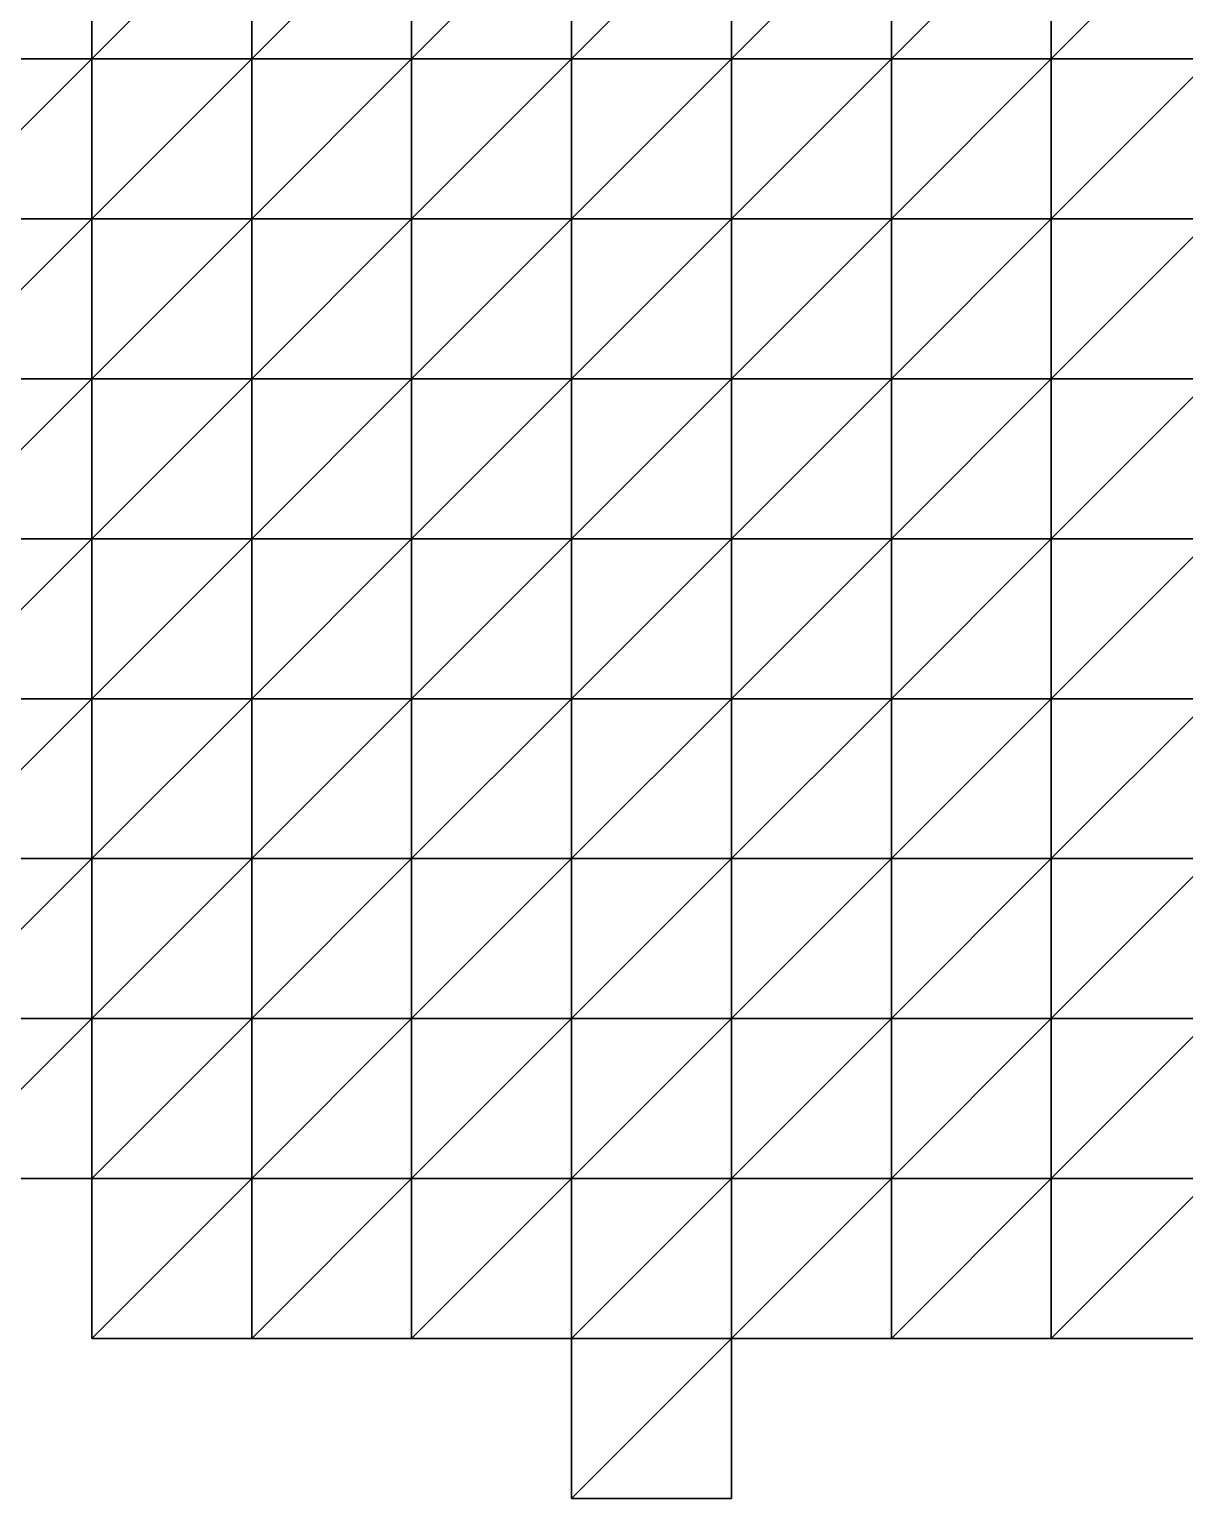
# Model space of a CAD drawing. Extents: x 292020 to 295740, y 4557680 to 4560040.
# Drawn here: x 292432.2 to 292576.7, y 4558600 to 4558783.7 of the extents above; entities that cross this region are included whole.
import ezdxf

# ---------------------------------------------------------------- set-up
doc = ezdxf.new("R2010")
doc.units = 0
doc.layers.add('RUN201_4_-_RUN201_NODOMAIN5_20X', color=7, linetype='CONTINUOUS')

msp = doc.modelspace()

# ---------------------------------------------------------------- linework, layer by layer
at = {"layer": 'RUN201_4_-_RUN201_NODOMAIN5_20X'}
for points in [[(292420, 4558800, 1800), (292420, 4558780, 1800), (292440, 4558800, 1800)], [(292440, 4558800, 1800), (292420, 4558780, 1800), (292440, 4558780, 1800)], [(292440, 4558800, 1860), (292420, 4558780, 1860), (292420, 4558800, 1860)], [(292440, 4558780, 1860), (292420, 4558780, 1860), (292440, 4558800, 1860)], [(292440, 4558800, 1780), (292440, 4558780, 1780), (292460, 4558800, 1780)], [(292460, 4558800, 1780), (292440, 4558780, 1780), (292460, 4558780, 1780)], [(292440, 4558800, 1780), (292440, 4558780, 1800), (292440, 4558780, 1780)], [(292440, 4558800, 1800), (292440, 4558780, 1800), (292440, 4558800, 1780)], [(292460, 4558800, 1860), (292440, 4558780, 1860), (292440, 4558800, 1860)], [(292460, 4558780, 1860), (292440, 4558780, 1860), (292460, 4558800, 1860)], [(292460, 4558800, 1760), (292460, 4558780, 1760), (292480, 4558800, 1760)], [(292480, 4558800, 1760), (292460, 4558780, 1760), (292480, 4558780, 1760)], [(292460, 4558800, 1760), (292460, 4558780, 1780), (292460, 4558780, 1760)], [(292460, 4558800, 1780), (292460, 4558780, 1780), (292460, 4558800, 1760)], [(292480, 4558800, 1860), (292460, 4558780, 1860), (292460, 4558800, 1860)], [(292480, 4558780, 1860), (292460, 4558780, 1860), (292480, 4558800, 1860)], [(292480, 4558800, 1740), (292480, 4558780, 1740), (292500, 4558800, 1740)], [(292500, 4558800, 1740), (292480, 4558780, 1740), (292500, 4558780, 1740)], [(292480, 4558800, 1740), (292480, 4558780, 1760), (292480, 4558780, 1740)], [(292480, 4558800, 1760), (292480, 4558780, 1760), (292480, 4558800, 1740)], [(292500, 4558800, 1860), (292480, 4558780, 1860), (292480, 4558800, 1860)], [(292500, 4558780, 1860), (292480, 4558780, 1860), (292500, 4558800, 1860)], [(292500, 4558800, 1720), (292500, 4558780, 1720), (292520, 4558800, 1720)], [(292520, 4558800, 1720), (292500, 4558780, 1720), (292520, 4558780, 1720)], [(292500, 4558800, 1720), (292500, 4558780, 1740), (292500, 4558780, 1720)], [(292500, 4558800, 1740), (292500, 4558780, 1740), (292500, 4558800, 1720)], [(292520, 4558800, 1860), (292500, 4558780, 1860), (292500, 4558800, 1860)], [(292520, 4558780, 1860), (292500, 4558780, 1860), (292520, 4558800, 1860)], [(292520, 4558800, 1700), (292520, 4558780, 1700), (292540, 4558800, 1700)], [(292540, 4558800, 1700), (292520, 4558780, 1700), (292540, 4558780, 1700)], [(292520, 4558800, 1700), (292520, 4558780, 1720), (292520, 4558780, 1700)], [(292520, 4558800, 1720), (292520, 4558780, 1720), (292520, 4558800, 1700)], [(292540, 4558800, 1860), (292520, 4558780, 1860), (292520, 4558800, 1860)], [(292540, 4558780, 1860), (292520, 4558780, 1860), (292540, 4558800, 1860)], [(292540, 4558800, 1700), (292540, 4558780, 1700), (292560, 4558800, 1700)], [(292560, 4558800, 1700), (292540, 4558780, 1700), (292560, 4558780, 1700)], [(292560, 4558800, 1860), (292540, 4558780, 1860), (292540, 4558800, 1860)], [(292560, 4558780, 1860), (292540, 4558780, 1860), (292560, 4558800, 1860)], [(292560, 4558800, 1700), (292560, 4558780, 1700), (292580, 4558800, 1700)], [(292580, 4558800, 1700), (292560, 4558780, 1700), (292580, 4558780, 1700)], [(292580, 4558800, 1860), (292560, 4558780, 1860), (292560, 4558800, 1860)], [(292580, 4558780, 1860), (292560, 4558780, 1860), (292580, 4558800, 1860)], [(292420, 4558780, 1800), (292420, 4558760, 1800), (292440, 4558780, 1800)], [(292440, 4558780, 1800), (292420, 4558760, 1800), (292440, 4558760, 1800)], [(292440, 4558780, 1880), (292420, 4558760, 1880), (292420, 4558780, 1880)], [(292440, 4558760, 1880), (292420, 4558760, 1880), (292440, 4558780, 1880)], [(292440, 4558780, 1860), (292420, 4558780, 1880), (292420, 4558780, 1860)], [(292440, 4558780, 1880), (292420, 4558780, 1880), (292440, 4558780, 1860)], [(292440, 4558780, 1780), (292440, 4558760, 1780), (292460, 4558780, 1780)], [(292460, 4558780, 1780), (292440, 4558760, 1780), (292460, 4558760, 1780)], [(292440, 4558780, 1780), (292440, 4558760, 1800), (292440, 4558760, 1780)], [(292440, 4558780, 1800), (292440, 4558760, 1800), (292440, 4558780, 1780)], [(292460, 4558780, 1880), (292440, 4558760, 1880), (292440, 4558780, 1880)], [(292460, 4558760, 1880), (292440, 4558760, 1880), (292460, 4558780, 1880)], [(292460, 4558780, 1860), (292440, 4558780, 1880), (292440, 4558780, 1860)], [(292460, 4558780, 1880), (292440, 4558780, 1880), (292460, 4558780, 1860)], [(292460, 4558780, 1760), (292460, 4558760, 1760), (292480, 4558780, 1760)], [(292480, 4558780, 1760), (292460, 4558760, 1760), (292480, 4558760, 1760)], [(292460, 4558780, 1760), (292460, 4558760, 1780), (292460, 4558760, 1760)], [(292460, 4558780, 1780), (292460, 4558760, 1780), (292460, 4558780, 1760)], [(292480, 4558780, 1880), (292460, 4558760, 1880), (292460, 4558780, 1880)], [(292480, 4558760, 1880), (292460, 4558760, 1880), (292480, 4558780, 1880)], [(292480, 4558780, 1860), (292460, 4558780, 1880), (292460, 4558780, 1860)], [(292480, 4558780, 1880), (292460, 4558780, 1880), (292480, 4558780, 1860)], [(292480, 4558780, 1740), (292480, 4558780, 1760), (292500, 4558780, 1740)], [(292500, 4558780, 1740), (292480, 4558780, 1760), (292500, 4558780, 1760)], [(292480, 4558780, 1760), (292480, 4558760, 1760), (292500, 4558780, 1760)], [(292500, 4558780, 1760), (292480, 4558760, 1760), (292500, 4558760, 1760)], [(292500, 4558780, 1880), (292480, 4558760, 1880), (292480, 4558780, 1880)], [(292500, 4558760, 1880), (292480, 4558760, 1880), (292500, 4558780, 1880)], [(292500, 4558780, 1860), (292480, 4558780, 1880), (292480, 4558780, 1860)], [(292500, 4558780, 1880), (292480, 4558780, 1880), (292500, 4558780, 1860)], [(292500, 4558780, 1720), (292500, 4558780, 1740), (292520, 4558780, 1720)], [(292520, 4558780, 1720), (292500, 4558780, 1740), (292520, 4558780, 1740)], [(292500, 4558780, 1740), (292500, 4558760, 1740), (292520, 4558780, 1740)], [(292520, 4558780, 1740), (292500, 4558760, 1740), (292520, 4558760, 1740)], [(292500, 4558780, 1740), (292500, 4558760, 1760), (292500, 4558760, 1740)], [(292500, 4558780, 1760), (292500, 4558760, 1760), (292500, 4558780, 1740)], [(292520, 4558780, 1860), (292500, 4558760, 1860), (292500, 4558780, 1860)], [(292520, 4558760, 1860), (292500, 4558760, 1860), (292520, 4558780, 1860)], [(292500, 4558760, 1860), (292500, 4558760, 1880), (292500, 4558780, 1860)], [(292500, 4558780, 1860), (292500, 4558760, 1880), (292500, 4558780, 1880)], [(292520, 4558780, 1700), (292520, 4558780, 1720), (292540, 4558780, 1700)], [(292540, 4558780, 1700), (292520, 4558780, 1720), (292540, 4558780, 1720)], [(292520, 4558780, 1720), (292520, 4558760, 1720), (292540, 4558780, 1720)], [(292540, 4558780, 1720), (292520, 4558760, 1720), (292540, 4558760, 1720)], [(292520, 4558780, 1720), (292520, 4558760, 1740), (292520, 4558760, 1720)], [(292520, 4558780, 1740), (292520, 4558760, 1740), (292520, 4558780, 1720)], [(292540, 4558780, 1860), (292520, 4558760, 1860), (292520, 4558780, 1860)], [(292540, 4558760, 1860), (292520, 4558760, 1860), (292540, 4558780, 1860)], [(292540, 4558780, 1700), (292540, 4558780, 1720), (292560, 4558780, 1700)], [(292560, 4558780, 1700), (292540, 4558780, 1720), (292560, 4558780, 1720)], [(292540, 4558780, 1720), (292540, 4558760, 1720), (292560, 4558780, 1720)], [(292560, 4558780, 1720), (292540, 4558760, 1720), (292560, 4558760, 1720)], [(292560, 4558780, 1860), (292540, 4558760, 1860), (292540, 4558780, 1860)], [(292560, 4558760, 1860), (292540, 4558760, 1860), (292560, 4558780, 1860)], [(292560, 4558780, 1700), (292560, 4558780, 1720), (292580, 4558780, 1700)], [(292580, 4558780, 1700), (292560, 4558780, 1720), (292580, 4558780, 1720)], [(292560, 4558780, 1720), (292560, 4558760, 1720), (292580, 4558780, 1720)], [(292580, 4558780, 1720), (292560, 4558760, 1720), (292580, 4558760, 1720)], [(292580, 4558780, 1860), (292560, 4558760, 1860), (292560, 4558780, 1860)], [(292580, 4558760, 1860), (292560, 4558760, 1860), (292580, 4558780, 1860)], [(292420, 4558760, 1800), (292420, 4558740, 1800), (292440, 4558760, 1800)], [(292440, 4558760, 1800), (292420, 4558740, 1800), (292440, 4558740, 1800)], [(292440, 4558760, 1880), (292420, 4558740, 1880), (292420, 4558760, 1880)], [(292440, 4558740, 1880), (292420, 4558740, 1880), (292440, 4558760, 1880)], [(292440, 4558760, 1780), (292440, 4558760, 1800), (292460, 4558760, 1780)], [(292460, 4558760, 1780), (292440, 4558760, 1800), (292460, 4558760, 1800)], [(292440, 4558760, 1800), (292440, 4558740, 1800), (292460, 4558760, 1800)], [(292460, 4558760, 1800), (292440, 4558740, 1800), (292460, 4558740, 1800)], [(292460, 4558760, 1880), (292440, 4558740, 1880), (292440, 4558760, 1880)], [(292460, 4558740, 1880), (292440, 4558740, 1880), (292460, 4558760, 1880)], [(292460, 4558760, 1760), (292460, 4558760, 1780), (292480, 4558760, 1760)], [(292480, 4558760, 1760), (292460, 4558760, 1780), (292480, 4558760, 1780)], [(292460, 4558760, 1780), (292460, 4558740, 1780), (292480, 4558760, 1780)], [(292480, 4558760, 1780), (292460, 4558740, 1780), (292480, 4558740, 1780)], [(292460, 4558760, 1780), (292460, 4558740, 1800), (292460, 4558740, 1780)], [(292460, 4558760, 1800), (292460, 4558740, 1800), (292460, 4558760, 1780)], [(292480, 4558760, 1880), (292460, 4558740, 1880), (292460, 4558760, 1880)], [(292480, 4558740, 1880), (292460, 4558740, 1880), (292480, 4558760, 1880)], [(292480, 4558760, 1760), (292480, 4558740, 1760), (292500, 4558760, 1760)], [(292500, 4558760, 1760), (292480, 4558740, 1760), (292500, 4558740, 1760)], [(292480, 4558760, 1760), (292480, 4558740, 1780), (292480, 4558740, 1760)], [(292480, 4558760, 1780), (292480, 4558740, 1780), (292480, 4558760, 1760)], [(292500, 4558760, 1880), (292480, 4558740, 1880), (292480, 4558760, 1880)], [(292500, 4558740, 1880), (292480, 4558740, 1880), (292500, 4558760, 1880)], [(292500, 4558760, 1740), (292500, 4558760, 1760), (292520, 4558760, 1740)], [(292520, 4558760, 1740), (292500, 4558760, 1760), (292520, 4558760, 1760)], [(292500, 4558760, 1760), (292500, 4558740, 1760), (292520, 4558760, 1760)], [(292520, 4558760, 1760), (292500, 4558740, 1760), (292520, 4558740, 1760)], [(292520, 4558760, 1880), (292500, 4558740, 1880), (292500, 4558760, 1880)], [(292520, 4558740, 1880), (292500, 4558740, 1880), (292520, 4558760, 1880)], [(292520, 4558760, 1860), (292500, 4558760, 1880), (292500, 4558760, 1860)], [(292520, 4558760, 1880), (292500, 4558760, 1880), (292520, 4558760, 1860)], [(292520, 4558760, 1720), (292520, 4558760, 1740), (292540, 4558760, 1720)], [(292540, 4558760, 1720), (292520, 4558760, 1740), (292540, 4558760, 1740)], [(292520, 4558760, 1740), (292520, 4558740, 1740), (292540, 4558760, 1740)], [(292540, 4558760, 1740), (292520, 4558740, 1740), (292540, 4558740, 1740)], [(292520, 4558760, 1740), (292520, 4558740, 1760), (292520, 4558740, 1740)], [(292520, 4558760, 1760), (292520, 4558740, 1760), (292520, 4558760, 1740)], [(292540, 4558760, 1860), (292520, 4558740, 1860), (292520, 4558760, 1860)], [(292540, 4558740, 1860), (292520, 4558740, 1860), (292540, 4558760, 1860)], [(292520, 4558740, 1860), (292520, 4558740, 1880), (292520, 4558760, 1860)], [(292520, 4558760, 1860), (292520, 4558740, 1880), (292520, 4558760, 1880)], [(292540, 4558760, 1720), (292540, 4558760, 1740), (292560, 4558760, 1720)], [(292560, 4558760, 1720), (292540, 4558760, 1740), (292560, 4558760, 1740)], [(292540, 4558760, 1740), (292540, 4558740, 1740), (292560, 4558760, 1740)], [(292560, 4558760, 1740), (292540, 4558740, 1740), (292560, 4558740, 1740)], [(292560, 4558760, 1860), (292540, 4558740, 1860), (292540, 4558760, 1860)], [(292560, 4558740, 1860), (292540, 4558740, 1860), (292560, 4558760, 1860)], [(292560, 4558760, 1720), (292560, 4558760, 1740), (292580, 4558760, 1720)], [(292580, 4558760, 1720), (292560, 4558760, 1740), (292580, 4558760, 1740)], [(292560, 4558760, 1740), (292560, 4558740, 1740), (292580, 4558760, 1740)], [(292580, 4558760, 1740), (292560, 4558740, 1740), (292580, 4558740, 1740)], [(292580, 4558760, 1860), (292560, 4558740, 1860), (292560, 4558760, 1860)], [(292580, 4558740, 1860), (292560, 4558740, 1860), (292580, 4558760, 1860)], [(292420, 4558740, 1800), (292420, 4558740, 1820), (292440, 4558740, 1800)], [(292440, 4558740, 1800), (292420, 4558740, 1820), (292440, 4558740, 1820)], [(292420, 4558740, 1820), (292420, 4558720, 1820), (292440, 4558740, 1820)], [(292440, 4558740, 1820), (292420, 4558720, 1820), (292440, 4558720, 1820)], [(292440, 4558740, 1880), (292420, 4558720, 1880), (292420, 4558740, 1880)], [(292440, 4558720, 1880), (292420, 4558720, 1880), (292440, 4558740, 1880)], [(292440, 4558740, 1800), (292440, 4558720, 1800), (292460, 4558740, 1800)], [(292460, 4558740, 1800), (292440, 4558720, 1800), (292460, 4558720, 1800)], [(292440, 4558740, 1800), (292440, 4558720, 1820), (292440, 4558720, 1800)], [(292440, 4558740, 1820), (292440, 4558720, 1820), (292440, 4558740, 1800)], [(292460, 4558740, 1880), (292440, 4558720, 1880), (292440, 4558740, 1880)], [(292460, 4558720, 1880), (292440, 4558720, 1880), (292460, 4558740, 1880)], [(292460, 4558740, 1780), (292460, 4558740, 1800), (292480, 4558740, 1780)], [(292480, 4558740, 1780), (292460, 4558740, 1800), (292480, 4558740, 1800)], [(292460, 4558740, 1800), (292460, 4558720, 1800), (292480, 4558740, 1800)], [(292480, 4558740, 1800), (292460, 4558720, 1800), (292480, 4558720, 1800)], [(292480, 4558740, 1880), (292460, 4558720, 1880), (292460, 4558740, 1880)], [(292480, 4558720, 1880), (292460, 4558720, 1880), (292480, 4558740, 1880)], [(292480, 4558740, 1760), (292480, 4558740, 1780), (292500, 4558740, 1760)], [(292500, 4558740, 1760), (292480, 4558740, 1780), (292500, 4558740, 1780)], [(292480, 4558740, 1780), (292480, 4558720, 1780), (292500, 4558740, 1780)], [(292500, 4558740, 1780), (292480, 4558720, 1780), (292500, 4558720, 1780)], [(292480, 4558740, 1780), (292480, 4558720, 1800), (292480, 4558720, 1780)], [(292480, 4558740, 1800), (292480, 4558720, 1800), (292480, 4558740, 1780)], [(292500, 4558740, 1880), (292480, 4558720, 1880), (292480, 4558740, 1880)], [(292500, 4558720, 1880), (292480, 4558720, 1880), (292500, 4558740, 1880)], [(292500, 4558740, 1760), (292500, 4558740, 1780), (292520, 4558740, 1760)], [(292520, 4558740, 1760), (292500, 4558740, 1780), (292520, 4558740, 1780)], [(292500, 4558740, 1780), (292500, 4558720, 1780), (292520, 4558740, 1780)], [(292520, 4558740, 1780), (292500, 4558720, 1780), (292520, 4558720, 1780)], [(292520, 4558740, 1880), (292500, 4558720, 1880), (292500, 4558740, 1880)], [(292520, 4558720, 1880), (292500, 4558720, 1880), (292520, 4558740, 1880)], [(292520, 4558740, 1740), (292520, 4558740, 1760), (292540, 4558740, 1740)], [(292540, 4558740, 1740), (292520, 4558740, 1760), (292540, 4558740, 1760)], [(292520, 4558740, 1760), (292520, 4558720, 1760), (292540, 4558740, 1760)], [(292540, 4558740, 1760), (292520, 4558720, 1760), (292540, 4558720, 1760)], [(292520, 4558740, 1760), (292520, 4558720, 1780), (292520, 4558720, 1760)], [(292520, 4558740, 1780), (292520, 4558720, 1780), (292520, 4558740, 1760)], [(292540, 4558740, 1880), (292520, 4558720, 1880), (292520, 4558740, 1880)], [(292540, 4558720, 1880), (292520, 4558720, 1880), (292540, 4558740, 1880)], [(292540, 4558740, 1860), (292520, 4558740, 1880), (292520, 4558740, 1860)], [(292540, 4558740, 1880), (292520, 4558740, 1880), (292540, 4558740, 1860)], [(292540, 4558740, 1740), (292540, 4558740, 1760), (292560, 4558740, 1740)], [(292560, 4558740, 1740), (292540, 4558740, 1760), (292560, 4558740, 1760)], [(292540, 4558740, 1760), (292540, 4558720, 1760), (292560, 4558740, 1760)], [(292560, 4558740, 1760), (292540, 4558720, 1760), (292560, 4558720, 1760)], [(292560, 4558740, 1860), (292540, 4558720, 1860), (292540, 4558740, 1860)], [(292560, 4558720, 1860), (292540, 4558720, 1860), (292560, 4558740, 1860)], [(292540, 4558720, 1860), (292540, 4558720, 1880), (292540, 4558740, 1860)], [(292540, 4558740, 1860), (292540, 4558720, 1880), (292540, 4558740, 1880)], [(292560, 4558740, 1740), (292560, 4558740, 1760), (292580, 4558740, 1740)], [(292580, 4558740, 1740), (292560, 4558740, 1760), (292580, 4558740, 1760)], [(292560, 4558740, 1760), (292560, 4558720, 1760), (292580, 4558740, 1760)], [(292580, 4558740, 1760), (292560, 4558720, 1760), (292580, 4558720, 1760)], [(292580, 4558740, 1860), (292560, 4558720, 1860), (292560, 4558740, 1860)], [(292580, 4558720, 1860), (292560, 4558720, 1860), (292580, 4558740, 1860)], [(292420, 4558720, 1820), (292420, 4558720, 1840), (292440, 4558720, 1820)], [(292440, 4558720, 1820), (292420, 4558720, 1840), (292440, 4558720, 1840)], [(292420, 4558720, 1840), (292420, 4558700, 1840), (292440, 4558720, 1840)], [(292440, 4558720, 1840), (292420, 4558700, 1840), (292440, 4558700, 1840)], [(292440, 4558720, 1880), (292420, 4558700, 1880), (292420, 4558720, 1880)], [(292440, 4558700, 1880), (292420, 4558700, 1880), (292440, 4558720, 1880)], [(292440, 4558720, 1800), (292440, 4558720, 1820), (292460, 4558720, 1800)], [(292460, 4558720, 1800), (292440, 4558720, 1820), (292460, 4558720, 1820)], [(292440, 4558720, 1820), (292440, 4558700, 1820), (292460, 4558720, 1820)], [(292460, 4558720, 1820), (292440, 4558700, 1820), (292460, 4558700, 1820)], [(292440, 4558720, 1820), (292440, 4558700, 1840), (292440, 4558700, 1820)], [(292440, 4558720, 1840), (292440, 4558700, 1840), (292440, 4558720, 1820)], [(292460, 4558720, 1880), (292440, 4558700, 1880), (292440, 4558720, 1880)], [(292460, 4558700, 1880), (292440, 4558700, 1880), (292460, 4558720, 1880)], [(292460, 4558720, 1800), (292460, 4558700, 1800), (292480, 4558720, 1800)], [(292480, 4558720, 1800), (292460, 4558700, 1800), (292480, 4558700, 1800)], [(292460, 4558720, 1800), (292460, 4558700, 1820), (292460, 4558700, 1800)], [(292460, 4558720, 1820), (292460, 4558700, 1820), (292460, 4558720, 1800)], [(292480, 4558720, 1880), (292460, 4558700, 1880), (292460, 4558720, 1880)], [(292480, 4558700, 1880), (292460, 4558700, 1880), (292480, 4558720, 1880)], [(292480, 4558720, 1780), (292480, 4558720, 1800), (292500, 4558720, 1780)], [(292500, 4558720, 1780), (292480, 4558720, 1800), (292500, 4558720, 1800)], [(292480, 4558720, 1800), (292480, 4558700, 1800), (292500, 4558720, 1800)], [(292500, 4558720, 1800), (292480, 4558700, 1800), (292500, 4558700, 1800)], [(292500, 4558720, 1880), (292480, 4558700, 1880), (292480, 4558720, 1880)], [(292500, 4558700, 1880), (292480, 4558700, 1880), (292500, 4558720, 1880)], [(292500, 4558720, 1780), (292500, 4558720, 1800), (292520, 4558720, 1780)], [(292520, 4558720, 1780), (292500, 4558720, 1800), (292520, 4558720, 1800)], [(292500, 4558720, 1800), (292500, 4558700, 1800), (292520, 4558720, 1800)], [(292520, 4558720, 1800), (292500, 4558700, 1800), (292520, 4558700, 1800)], [(292520, 4558720, 1880), (292500, 4558700, 1880), (292500, 4558720, 1880)], [(292520, 4558700, 1880), (292500, 4558700, 1880), (292520, 4558720, 1880)], [(292520, 4558720, 1760), (292520, 4558720, 1780), (292540, 4558720, 1760)], [(292540, 4558720, 1760), (292520, 4558720, 1780), (292540, 4558720, 1780)], [(292520, 4558720, 1780), (292520, 4558700, 1780), (292540, 4558720, 1780)], [(292540, 4558720, 1780), (292520, 4558700, 1780), (292540, 4558700, 1780)], [(292520, 4558720, 1780), (292520, 4558700, 1800), (292520, 4558700, 1780)], [(292520, 4558720, 1800), (292520, 4558700, 1800), (292520, 4558720, 1780)], [(292540, 4558720, 1880), (292520, 4558700, 1880), (292520, 4558720, 1880)], [(292540, 4558700, 1880), (292520, 4558700, 1880), (292540, 4558720, 1880)], [(292540, 4558720, 1760), (292540, 4558720, 1780), (292560, 4558720, 1760)], [(292560, 4558720, 1760), (292540, 4558720, 1780), (292560, 4558720, 1780)], [(292540, 4558720, 1780), (292540, 4558700, 1780), (292560, 4558720, 1780)], [(292560, 4558720, 1780), (292540, 4558700, 1780), (292560, 4558700, 1780)], [(292560, 4558720, 1880), (292540, 4558700, 1880), (292540, 4558720, 1880)], [(292560, 4558700, 1880), (292540, 4558700, 1880), (292560, 4558720, 1880)], [(292560, 4558720, 1860), (292540, 4558720, 1880), (292540, 4558720, 1860)], [(292560, 4558720, 1880), (292540, 4558720, 1880), (292560, 4558720, 1860)], [(292560, 4558720, 1760), (292560, 4558720, 1780), (292580, 4558720, 1760)], [(292580, 4558720, 1760), (292560, 4558720, 1780), (292580, 4558720, 1780)], [(292560, 4558720, 1780), (292560, 4558700, 1780), (292580, 4558720, 1780)], [(292580, 4558720, 1780), (292560, 4558700, 1780), (292580, 4558700, 1780)], [(292580, 4558720, 1860), (292560, 4558700, 1860), (292560, 4558720, 1860)], [(292580, 4558700, 1860), (292560, 4558700, 1860), (292580, 4558720, 1860)], [(292560, 4558700, 1860), (292560, 4558700, 1880), (292560, 4558720, 1860)], [(292560, 4558720, 1860), (292560, 4558700, 1880), (292560, 4558720, 1880)], [(292420, 4558700, 1840), (292420, 4558700, 1860), (292440, 4558700, 1840)], [(292440, 4558700, 1840), (292420, 4558700, 1860), (292440, 4558700, 1860)], [(292420, 4558700, 1860), (292420, 4558680, 1860), (292440, 4558700, 1860)], [(292440, 4558700, 1860), (292420, 4558680, 1860), (292440, 4558680, 1860)], [(292440, 4558700, 1880), (292420, 4558680, 1880), (292420, 4558700, 1880)], [(292440, 4558680, 1880), (292420, 4558680, 1880), (292440, 4558700, 1880)], [(292440, 4558700, 1820), (292440, 4558700, 1840), (292460, 4558700, 1820)], [(292460, 4558700, 1820), (292440, 4558700, 1840), (292460, 4558700, 1840)], [(292440, 4558700, 1840), (292440, 4558680, 1840), (292460, 4558700, 1840)], [(292460, 4558700, 1840), (292440, 4558680, 1840), (292460, 4558680, 1840)], [(292440, 4558700, 1840), (292440, 4558680, 1860), (292440, 4558680, 1840)], [(292440, 4558700, 1860), (292440, 4558680, 1860), (292440, 4558700, 1840)], [(292460, 4558700, 1880), (292440, 4558680, 1880), (292440, 4558700, 1880)], [(292460, 4558680, 1880), (292440, 4558680, 1880), (292460, 4558700, 1880)], [(292460, 4558700, 1800), (292460, 4558700, 1820), (292480, 4558700, 1800)], [(292480, 4558700, 1800), (292460, 4558700, 1820), (292480, 4558700, 1820)], [(292460, 4558700, 1820), (292460, 4558680, 1820), (292480, 4558700, 1820)], [(292480, 4558700, 1820), (292460, 4558680, 1820), (292480, 4558680, 1820)], [(292460, 4558700, 1820), (292460, 4558680, 1840), (292460, 4558680, 1820)], [(292460, 4558700, 1840), (292460, 4558680, 1840), (292460, 4558700, 1820)], [(292480, 4558700, 1900), (292460, 4558680, 1900), (292460, 4558700, 1900)], [(292480, 4558680, 1900), (292460, 4558680, 1900), (292480, 4558700, 1900)], [(292480, 4558700, 1880), (292460, 4558700, 1900), (292460, 4558700, 1880)], [(292480, 4558700, 1900), (292460, 4558700, 1900), (292480, 4558700, 1880)], [(292460, 4558700, 1880), (292460, 4558680, 1900), (292460, 4558680, 1880)], [(292460, 4558700, 1900), (292460, 4558680, 1900), (292460, 4558700, 1880)], [(292480, 4558700, 1800), (292480, 4558700, 1820), (292500, 4558700, 1800)], [(292500, 4558700, 1800), (292480, 4558700, 1820), (292500, 4558700, 1820)], [(292480, 4558700, 1820), (292480, 4558680, 1820), (292500, 4558700, 1820)], [(292500, 4558700, 1820), (292480, 4558680, 1820), (292500, 4558680, 1820)], [(292500, 4558700, 1880), (292480, 4558680, 1880), (292480, 4558700, 1880)], [(292500, 4558680, 1880), (292480, 4558680, 1880), (292500, 4558700, 1880)], [(292480, 4558680, 1880), (292480, 4558680, 1900), (292480, 4558700, 1880)], [(292480, 4558700, 1880), (292480, 4558680, 1900), (292480, 4558700, 1900)], [(292500, 4558700, 1800), (292500, 4558700, 1820), (292520, 4558700, 1800)], [(292520, 4558700, 1800), (292500, 4558700, 1820), (292520, 4558700, 1820)], [(292500, 4558700, 1820), (292500, 4558680, 1820), (292520, 4558700, 1820)], [(292520, 4558700, 1820), (292500, 4558680, 1820), (292520, 4558680, 1820)], [(292520, 4558700, 1880), (292500, 4558680, 1880), (292500, 4558700, 1880)], [(292520, 4558680, 1880), (292500, 4558680, 1880), (292520, 4558700, 1880)], [(292520, 4558700, 1780), (292520, 4558700, 1800), (292540, 4558700, 1780)], [(292540, 4558700, 1780), (292520, 4558700, 1800), (292540, 4558700, 1800)], [(292520, 4558700, 1800), (292520, 4558680, 1800), (292540, 4558700, 1800)], [(292540, 4558700, 1800), (292520, 4558680, 1800), (292540, 4558680, 1800)], [(292520, 4558700, 1800), (292520, 4558680, 1820), (292520, 4558680, 1800)], [(292520, 4558700, 1820), (292520, 4558680, 1820), (292520, 4558700, 1800)], [(292540, 4558700, 1880), (292520, 4558680, 1880), (292520, 4558700, 1880)], [(292540, 4558680, 1880), (292520, 4558680, 1880), (292540, 4558700, 1880)], [(292540, 4558700, 1780), (292540, 4558700, 1800), (292560, 4558700, 1780)], [(292560, 4558700, 1780), (292540, 4558700, 1800), (292560, 4558700, 1800)], [(292540, 4558700, 1800), (292540, 4558680, 1800), (292560, 4558700, 1800)], [(292560, 4558700, 1800), (292540, 4558680, 1800), (292560, 4558680, 1800)], [(292560, 4558700, 1880), (292540, 4558680, 1880), (292540, 4558700, 1880)], [(292560, 4558680, 1880), (292540, 4558680, 1880), (292560, 4558700, 1880)], [(292560, 4558700, 1780), (292560, 4558700, 1800), (292580, 4558700, 1780)], [(292580, 4558700, 1780), (292560, 4558700, 1800), (292580, 4558700, 1800)], [(292560, 4558700, 1800), (292560, 4558680, 1800), (292580, 4558700, 1800)], [(292580, 4558700, 1800), (292560, 4558680, 1800), (292580, 4558680, 1800)], [(292580, 4558700, 1880), (292560, 4558680, 1880), (292560, 4558700, 1880)], [(292580, 4558680, 1880), (292560, 4558680, 1880), (292580, 4558700, 1880)], [(292580, 4558700, 1860), (292560, 4558700, 1880), (292560, 4558700, 1860)], [(292580, 4558700, 1880), (292560, 4558700, 1880), (292580, 4558700, 1860)], [(292420, 4558680, 1860), (292420, 4558660, 1860), (292440, 4558680, 1860)], [(292440, 4558680, 1860), (292420, 4558660, 1860), (292440, 4558660, 1860)], [(292440, 4558680, 1880), (292420, 4558660, 1880), (292420, 4558680, 1880)], [(292440, 4558660, 1880), (292420, 4558660, 1880), (292440, 4558680, 1880)], [(292440, 4558680, 1840), (292440, 4558680, 1860), (292460, 4558680, 1840)], [(292460, 4558680, 1840), (292440, 4558680, 1860), (292460, 4558680, 1860)], [(292440, 4558680, 1860), (292440, 4558660, 1860), (292460, 4558680, 1860)], [(292460, 4558680, 1860), (292440, 4558660, 1860), (292460, 4558660, 1860)], [(292460, 4558680, 1900), (292440, 4558660, 1900), (292440, 4558680, 1900)], [(292460, 4558660, 1900), (292440, 4558660, 1900), (292460, 4558680, 1900)], [(292460, 4558680, 1880), (292440, 4558680, 1900), (292440, 4558680, 1880)], [(292460, 4558680, 1900), (292440, 4558680, 1900), (292460, 4558680, 1880)], [(292440, 4558680, 1880), (292440, 4558660, 1900), (292440, 4558660, 1880)], [(292440, 4558680, 1900), (292440, 4558660, 1900), (292440, 4558680, 1880)], [(292460, 4558680, 1820), (292460, 4558680, 1840), (292480, 4558680, 1820)], [(292480, 4558680, 1820), (292460, 4558680, 1840), (292480, 4558680, 1840)], [(292460, 4558680, 1840), (292460, 4558660, 1840), (292480, 4558680, 1840)], [(292480, 4558680, 1840), (292460, 4558660, 1840), (292480, 4558660, 1840)], [(292460, 4558680, 1840), (292460, 4558660, 1860), (292460, 4558660, 1840)], [(292460, 4558680, 1860), (292460, 4558660, 1860), (292460, 4558680, 1840)], [(292480, 4558680, 1900), (292460, 4558660, 1900), (292460, 4558680, 1900)], [(292480, 4558660, 1900), (292460, 4558660, 1900), (292480, 4558680, 1900)], [(292480, 4558680, 1820), (292480, 4558680, 1840), (292500, 4558680, 1820)], [(292500, 4558680, 1820), (292480, 4558680, 1840), (292500, 4558680, 1840)], [(292480, 4558680, 1840), (292480, 4558660, 1840), (292500, 4558680, 1840)], [(292500, 4558680, 1840), (292480, 4558660, 1840), (292500, 4558660, 1840)], [(292500, 4558680, 1900), (292480, 4558660, 1900), (292480, 4558680, 1900)], [(292500, 4558660, 1900), (292480, 4558660, 1900), (292500, 4558680, 1900)], [(292500, 4558680, 1880), (292480, 4558680, 1900), (292480, 4558680, 1880)], [(292500, 4558680, 1900), (292480, 4558680, 1900), (292500, 4558680, 1880)], [(292500, 4558680, 1820), (292500, 4558680, 1840), (292520, 4558680, 1820)], [(292520, 4558680, 1820), (292500, 4558680, 1840), (292520, 4558680, 1840)], [(292500, 4558680, 1840), (292500, 4558660, 1840), (292520, 4558680, 1840)], [(292520, 4558680, 1840), (292500, 4558660, 1840), (292520, 4558660, 1840)], [(292520, 4558680, 1880), (292500, 4558660, 1880), (292500, 4558680, 1880)], [(292520, 4558660, 1880), (292500, 4558660, 1880), (292520, 4558680, 1880)], [(292500, 4558660, 1880), (292500, 4558660, 1900), (292500, 4558680, 1880)], [(292500, 4558680, 1880), (292500, 4558660, 1900), (292500, 4558680, 1900)], [(292520, 4558680, 1800), (292520, 4558680, 1820), (292540, 4558680, 1800)], [(292540, 4558680, 1800), (292520, 4558680, 1820), (292540, 4558680, 1820)], [(292520, 4558680, 1820), (292520, 4558660, 1820), (292540, 4558680, 1820)], [(292540, 4558680, 1820), (292520, 4558660, 1820), (292540, 4558660, 1820)], [(292520, 4558680, 1820), (292520, 4558660, 1840), (292520, 4558660, 1820)], [(292520, 4558680, 1840), (292520, 4558660, 1840), (292520, 4558680, 1820)], [(292540, 4558680, 1880), (292520, 4558660, 1880), (292520, 4558680, 1880)], [(292540, 4558660, 1880), (292520, 4558660, 1880), (292540, 4558680, 1880)], [(292540, 4558680, 1800), (292540, 4558680, 1820), (292560, 4558680, 1800)], [(292560, 4558680, 1800), (292540, 4558680, 1820), (292560, 4558680, 1820)], [(292540, 4558680, 1820), (292540, 4558660, 1820), (292560, 4558680, 1820)], [(292560, 4558680, 1820), (292540, 4558660, 1820), (292560, 4558660, 1820)], [(292560, 4558680, 1880), (292540, 4558660, 1880), (292540, 4558680, 1880)], [(292560, 4558660, 1880), (292540, 4558660, 1880), (292560, 4558680, 1880)], [(292560, 4558680, 1800), (292560, 4558680, 1820), (292580, 4558680, 1800)], [(292580, 4558680, 1800), (292560, 4558680, 1820), (292580, 4558680, 1820)], [(292560, 4558680, 1820), (292560, 4558660, 1820), (292580, 4558680, 1820)], [(292580, 4558680, 1820), (292560, 4558660, 1820), (292580, 4558660, 1820)], [(292580, 4558680, 1880), (292560, 4558660, 1880), (292560, 4558680, 1880)], [(292580, 4558660, 1880), (292560, 4558660, 1880), (292580, 4558680, 1880)], [(292420, 4558660, 1860), (292420, 4558660, 1880), (292440, 4558660, 1860)], [(292440, 4558660, 1860), (292420, 4558660, 1880), (292440, 4558660, 1880)], [(292420, 4558660, 1880), (292420, 4558640, 1880), (292440, 4558660, 1880)], [(292440, 4558660, 1880), (292420, 4558640, 1880), (292440, 4558640, 1880)], [(292440, 4558660, 1900), (292420, 4558640, 1900), (292420, 4558660, 1900)], [(292440, 4558640, 1900), (292420, 4558640, 1900), (292440, 4558660, 1900)], [(292440, 4558660, 1880), (292420, 4558660, 1900), (292420, 4558660, 1880)], [(292440, 4558660, 1900), (292420, 4558660, 1900), (292440, 4558660, 1880)], [(292440, 4558660, 1860), (292440, 4558660, 1880), (292460, 4558660, 1860)], [(292460, 4558660, 1860), (292440, 4558660, 1880), (292460, 4558660, 1880)], [(292440, 4558660, 1880), (292440, 4558640, 1880), (292460, 4558660, 1880)], [(292460, 4558660, 1880), (292440, 4558640, 1880), (292460, 4558640, 1880)], [(292460, 4558660, 1900), (292440, 4558640, 1900), (292440, 4558660, 1900)], [(292460, 4558640, 1900), (292440, 4558640, 1900), (292460, 4558660, 1900)], [(292460, 4558660, 1840), (292460, 4558660, 1860), (292480, 4558660, 1840)], [(292480, 4558660, 1840), (292460, 4558660, 1860), (292480, 4558660, 1860)], [(292460, 4558660, 1860), (292460, 4558640, 1860), (292480, 4558660, 1860)], [(292480, 4558660, 1860), (292460, 4558640, 1860), (292480, 4558640, 1860)], [(292460, 4558660, 1860), (292460, 4558640, 1880), (292460, 4558640, 1860)], [(292460, 4558660, 1880), (292460, 4558640, 1880), (292460, 4558660, 1860)], [(292480, 4558660, 1900), (292460, 4558640, 1900), (292460, 4558660, 1900)], [(292480, 4558640, 1900), (292460, 4558640, 1900), (292480, 4558660, 1900)], [(292480, 4558660, 1840), (292480, 4558660, 1860), (292500, 4558660, 1840)], [(292500, 4558660, 1840), (292480, 4558660, 1860), (292500, 4558660, 1860)], [(292480, 4558660, 1860), (292480, 4558640, 1860), (292500, 4558660, 1860)], [(292500, 4558660, 1860), (292480, 4558640, 1860), (292500, 4558640, 1860)], [(292500, 4558660, 1900), (292480, 4558640, 1900), (292480, 4558660, 1900)], [(292500, 4558640, 1900), (292480, 4558640, 1900), (292500, 4558660, 1900)], [(292500, 4558660, 1840), (292500, 4558660, 1860), (292520, 4558660, 1840)], [(292520, 4558660, 1840), (292500, 4558660, 1860), (292520, 4558660, 1860)], [(292500, 4558660, 1860), (292500, 4558640, 1860), (292520, 4558660, 1860)], [(292520, 4558660, 1860), (292500, 4558640, 1860), (292520, 4558640, 1860)], [(292520, 4558660, 1880), (292500, 4558640, 1880), (292500, 4558660, 1880)], [(292520, 4558640, 1880), (292500, 4558640, 1880), (292520, 4558660, 1880)], [(292500, 4558640, 1880), (292500, 4558640, 1900), (292500, 4558660, 1880)], [(292500, 4558660, 1880), (292500, 4558640, 1900), (292500, 4558660, 1900)], [(292520, 4558660, 1820), (292520, 4558660, 1840), (292540, 4558660, 1820)], [(292540, 4558660, 1820), (292520, 4558660, 1840), (292540, 4558660, 1840)], [(292520, 4558660, 1840), (292520, 4558640, 1840), (292540, 4558660, 1840)], [(292540, 4558660, 1840), (292520, 4558640, 1840), (292540, 4558640, 1840)], [(292520, 4558660, 1840), (292520, 4558640, 1860), (292520, 4558640, 1840)], [(292520, 4558660, 1860), (292520, 4558640, 1860), (292520, 4558660, 1840)], [(292540, 4558660, 1880), (292520, 4558640, 1880), (292520, 4558660, 1880)], [(292540, 4558640, 1880), (292520, 4558640, 1880), (292540, 4558660, 1880)], [(292540, 4558660, 1820), (292540, 4558660, 1840), (292560, 4558660, 1820)], [(292560, 4558660, 1820), (292540, 4558660, 1840), (292560, 4558660, 1840)], [(292540, 4558660, 1840), (292540, 4558640, 1840), (292560, 4558660, 1840)], [(292560, 4558660, 1840), (292540, 4558640, 1840), (292560, 4558640, 1840)], [(292560, 4558660, 1880), (292540, 4558640, 1880), (292540, 4558660, 1880)], [(292560, 4558640, 1880), (292540, 4558640, 1880), (292560, 4558660, 1880)], [(292560, 4558660, 1820), (292560, 4558660, 1840), (292580, 4558660, 1820)], [(292580, 4558660, 1820), (292560, 4558660, 1840), (292580, 4558660, 1840)], [(292560, 4558660, 1840), (292560, 4558640, 1840), (292580, 4558660, 1840)], [(292580, 4558660, 1840), (292560, 4558640, 1840), (292580, 4558640, 1840)], [(292580, 4558660, 1880), (292560, 4558640, 1880), (292560, 4558660, 1880)], [(292580, 4558640, 1880), (292560, 4558640, 1880), (292580, 4558660, 1880)], [(292420, 4558640, 1880), (292420, 4558640, 1900), (292440, 4558640, 1880)], [(292440, 4558640, 1880), (292420, 4558640, 1900), (292440, 4558640, 1900)], [(292440, 4558640, 1880), (292440, 4558620, 1880), (292460, 4558640, 1880)], [(292460, 4558640, 1880), (292440, 4558620, 1880), (292460, 4558620, 1880)], [(292460, 4558640, 1900), (292440, 4558620, 1900), (292440, 4558640, 1900)], [(292460, 4558620, 1900), (292440, 4558620, 1900), (292460, 4558640, 1900)], [(292440, 4558640, 1880), (292440, 4558620, 1900), (292440, 4558620, 1880)], [(292440, 4558640, 1900), (292440, 4558620, 1900), (292440, 4558640, 1880)], [(292460, 4558640, 1860), (292460, 4558640, 1880), (292480, 4558640, 1860)], [(292480, 4558640, 1860), (292460, 4558640, 1880), (292480, 4558640, 1880)], [(292460, 4558640, 1880), (292460, 4558620, 1880), (292480, 4558640, 1880)], [(292480, 4558640, 1880), (292460, 4558620, 1880), (292480, 4558620, 1880)], [(292480, 4558640, 1900), (292460, 4558620, 1900), (292460, 4558640, 1900)], [(292480, 4558620, 1900), (292460, 4558620, 1900), (292480, 4558640, 1900)], [(292480, 4558640, 1860), (292480, 4558640, 1880), (292500, 4558640, 1860)], [(292500, 4558640, 1860), (292480, 4558640, 1880), (292500, 4558640, 1880)], [(292480, 4558640, 1880), (292480, 4558620, 1880), (292500, 4558640, 1880)], [(292500, 4558640, 1880), (292480, 4558620, 1880), (292500, 4558620, 1880)], [(292500, 4558640, 1900), (292480, 4558620, 1900), (292480, 4558640, 1900)], [(292500, 4558620, 1900), (292480, 4558620, 1900), (292500, 4558640, 1900)], [(292500, 4558640, 1860), (292500, 4558640, 1880), (292520, 4558640, 1860)], [(292520, 4558640, 1860), (292500, 4558640, 1880), (292520, 4558640, 1880)], [(292500, 4558640, 1880), (292500, 4558620, 1880), (292520, 4558640, 1880)], [(292520, 4558640, 1880), (292500, 4558620, 1880), (292520, 4558620, 1880)], [(292520, 4558640, 1900), (292500, 4558620, 1900), (292500, 4558640, 1900)], [(292520, 4558620, 1900), (292500, 4558620, 1900), (292520, 4558640, 1900)], [(292520, 4558640, 1880), (292500, 4558640, 1900), (292500, 4558640, 1880)], [(292520, 4558640, 1900), (292500, 4558640, 1900), (292520, 4558640, 1880)], [(292520, 4558640, 1840), (292520, 4558640, 1860), (292540, 4558640, 1840)], [(292540, 4558640, 1840), (292520, 4558640, 1860), (292540, 4558640, 1860)], [(292520, 4558640, 1860), (292520, 4558620, 1860), (292540, 4558640, 1860)], [(292540, 4558640, 1860), (292520, 4558620, 1860), (292540, 4558620, 1860)], [(292540, 4558640, 1880), (292520, 4558620, 1880), (292520, 4558640, 1880)], [(292540, 4558620, 1880), (292520, 4558620, 1880), (292540, 4558640, 1880)], [(292520, 4558640, 1860), (292520, 4558620, 1880), (292520, 4558620, 1860)], [(292520, 4558640, 1880), (292520, 4558620, 1880), (292520, 4558640, 1860)], [(292520, 4558620, 1880), (292520, 4558620, 1900), (292520, 4558640, 1880)], [(292520, 4558640, 1880), (292520, 4558620, 1900), (292520, 4558640, 1900)], [(292540, 4558640, 1840), (292540, 4558640, 1860), (292560, 4558640, 1840)], [(292560, 4558640, 1840), (292540, 4558640, 1860), (292560, 4558640, 1860)], [(292540, 4558640, 1860), (292540, 4558620, 1860), (292560, 4558640, 1860)], [(292560, 4558640, 1860), (292540, 4558620, 1860), (292560, 4558620, 1860)], [(292560, 4558640, 1880), (292540, 4558620, 1880), (292540, 4558640, 1880)], [(292560, 4558620, 1880), (292540, 4558620, 1880), (292560, 4558640, 1880)], [(292560, 4558640, 1840), (292560, 4558640, 1860), (292580, 4558640, 1840)], [(292580, 4558640, 1840), (292560, 4558640, 1860), (292580, 4558640, 1860)], [(292560, 4558640, 1860), (292560, 4558620, 1860), (292580, 4558640, 1860)], [(292580, 4558640, 1860), (292560, 4558620, 1860), (292580, 4558620, 1860)], [(292580, 4558640, 1880), (292560, 4558620, 1880), (292560, 4558640, 1880)], [(292580, 4558620, 1880), (292560, 4558620, 1880), (292580, 4558640, 1880)], [(292440, 4558620, 1880), (292440, 4558620, 1900), (292460, 4558620, 1880)], [(292460, 4558620, 1880), (292440, 4558620, 1900), (292460, 4558620, 1900)], [(292460, 4558620, 1880), (292460, 4558620, 1900), (292480, 4558620, 1880)], [(292480, 4558620, 1880), (292460, 4558620, 1900), (292480, 4558620, 1900)], [(292480, 4558620, 1880), (292480, 4558620, 1900), (292500, 4558620, 1880)], [(292500, 4558620, 1880), (292480, 4558620, 1900), (292500, 4558620, 1900)], [(292500, 4558620, 1880), (292500, 4558600, 1880), (292520, 4558620, 1880)], [(292520, 4558620, 1880), (292500, 4558600, 1880), (292520, 4558600, 1880)], [(292520, 4558620, 1900), (292500, 4558600, 1900), (292500, 4558620, 1900)], [(292520, 4558600, 1900), (292500, 4558600, 1900), (292520, 4558620, 1900)], [(292500, 4558620, 1880), (292500, 4558600, 1900), (292500, 4558600, 1880)], [(292500, 4558620, 1900), (292500, 4558600, 1900), (292500, 4558620, 1880)], [(292520, 4558620, 1860), (292520, 4558620, 1880), (292540, 4558620, 1860)], [(292540, 4558620, 1860), (292520, 4558620, 1880), (292540, 4558620, 1880)], [(292520, 4558600, 1880), (292520, 4558600, 1900), (292520, 4558620, 1880)], [(292520, 4558620, 1880), (292520, 4558600, 1900), (292520, 4558620, 1900)], [(292540, 4558620, 1860), (292540, 4558620, 1880), (292560, 4558620, 1860)], [(292560, 4558620, 1860), (292540, 4558620, 1880), (292560, 4558620, 1880)], [(292560, 4558620, 1860), (292560, 4558620, 1880), (292580, 4558620, 1860)], [(292580, 4558620, 1860), (292560, 4558620, 1880), (292580, 4558620, 1880)], [(292500, 4558600, 1880), (292500, 4558600, 1900), (292520, 4558600, 1880)], [(292520, 4558600, 1880), (292500, 4558600, 1900), (292520, 4558600, 1900)]]:
    msp.add_3dface(points, dxfattribs=at)

doc.saveas('drawing.dxf')
